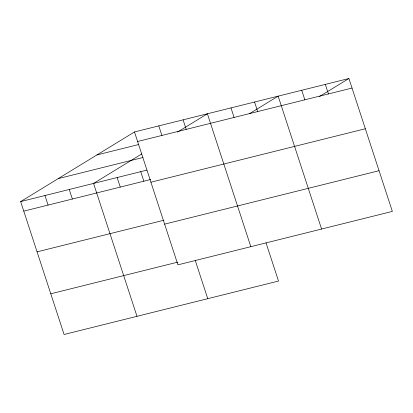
<?xml version="1.0" encoding="UTF-8"?>
<svg xmlns="http://www.w3.org/2000/svg" width="413" height="413" viewBox="0 0 413 413"><rect width="100%" height="100%" fill="white"/><g stroke="black" fill="none" stroke-linecap="round" stroke-linejoin="round"><path stroke-width="0.62" d="M266.003 242.772L278.512 281.046L64.087 334.489L20.65 201.596L134.488 131.953L348.913 78.511L392.35 211.404L177.926 264.852L134.488 131.953M141.871 153.863L93.555 183.424L136.992 316.322M177.445 132.103L207.393 113.781L250.83 246.68M249.297 113.797L278.15 96.146L321.588 229.045M319.512 96.492L348.913 78.511M137.606 141.499L352.031 88.052M96.921 154.937L138.67 144.529M58.218 178.612L142.913 157.503M20.65 201.596L146.935 170.12M23.768 211.136L150.673 179.505M150.91 182.205L365.335 128.758M37.072 251.842L163.982 220.212M164.622 224.145L379.046 170.698M50.784 293.782L177.688 262.152M325.325 84.386L328.443 93.932M301.738 90.266L304.856 99.812M254.568 102.026L257.686 111.567M230.981 107.901L234.099 117.447M183.093 119.837L186.211 129.383M158.788 125.898L161.906 135.438M195.241 260.407L207.754 298.682M140.73 171.663L143.848 181.209M117.142 177.544L120.26 187.089M69.255 189.479L72.373 199.025M44.95 195.535L48.073 205.08"/></g></svg>
